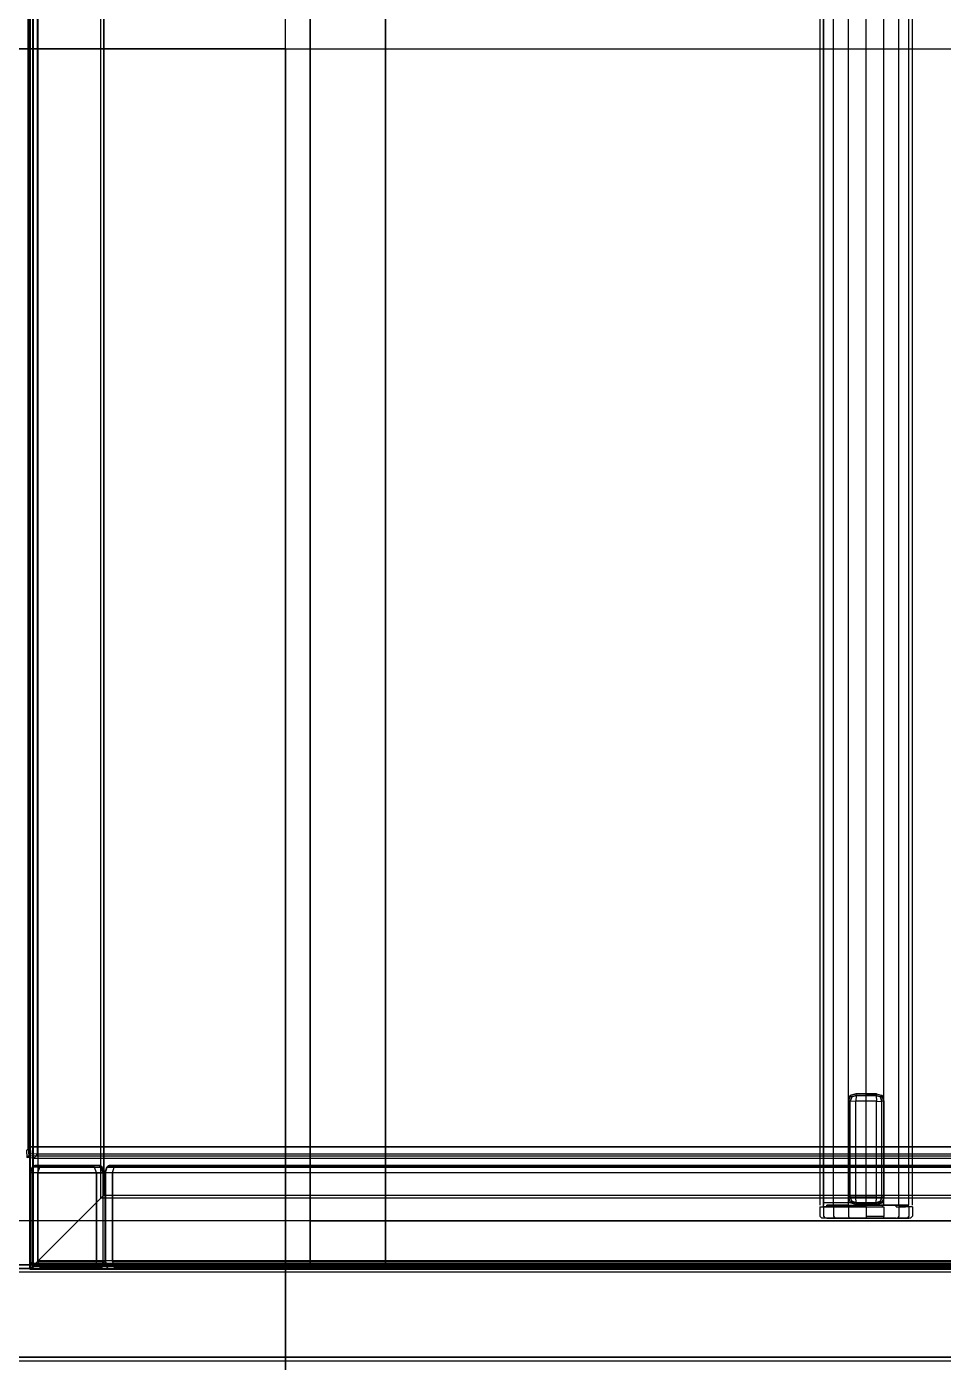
# Model space of a CAD drawing. Extents: x 11992 to 29481, y -6727 to 6811.
# Drawn here: x 16029.7 to 16277.5, y -1124.8 to -763.4 of the extents above; entities that cross this region are included whole.
import ezdxf

# ---------------------------------------------------------------- set-up
doc = ezdxf.new("R2010")
doc.units = 0
doc.header["$MEASUREMENT"] = 0
doc.linetypes.add('DASHED', pattern=[19.05, 12.7, -6.35])
doc.layers.get('0').update_dxf_attribs({"color": 8, "linetype": 'CONTINUOUS'})
doc.layers.add('DQ-BEAM-DASH', color=8, linetype='DASHED')

# ---------------------------------------------------------------- blocks, each defined once
blk = doc.blocks.new('MB-B')
at = {"layer": 'DQ-BEAM-DASH', "ltscale": 0.01}
blk.add_line((-14000, 4800), (-14000, 1800), dxfattribs=at)

msp = doc.modelspace()

# ---------------------------------------------------------------- linework, layer by layer
for p, q in [((16030.55, -1099.6, -1616.56), (16030.55, -550.03, -1616.56)), ((16030.55, -1099.6, -1635.36), (16030.55, -550.03, -1635.36)), ((16030.69, -1099.46, -1635.56), (16030.69, -550.17, -1635.56)), ((16031.26, -550.74, -1615.56), (16031.26, -1098.9, -1615.56)), ((16031.41, -1098.75, -1635.56), (16031.41, -550.89, -1635.56)), ((16031.53, -1098.1, -1621.65), (16031.53, -551.03, -1621.65)), ((16031.53, -1098.1, -1616.65), (16031.53, -551.03, -1616.65)), ((16031.55, -1098.6, -1617.06), (16031.55, -551.03, -1617.06)), ((16031.55, -1098.6, -1635.36), (16031.55, -551.03, -1635.36)), ((16032.76, -1097.4, -1616.56), (16032.76, -552.24, -1616.56)), ((16106.35, -1098.46, -47.67), (16106.35, -550.46, -47.68)), ((16106.35, -1098.46, -433.48), (16106.35, -550.46, -433.49)), ((16106.35, -550.46, -72.61), (16106.35, -1098.46, -72.61)), ((16106.35, -550.46, -458.43), (16106.35, -1098.46, -458.42)), ((16126.71, -1098.46, -47.67), (16126.71, -550.46, -47.68)), ((16126.71, -1098.46, -433.48), (16126.71, -550.46, -433.49)), ((16126.71, -550.46, -72.61), (16126.71, -1098.46, -72.61)), ((16126.71, -550.46, -458.43), (16126.71, -1098.46, -458.42)), ((16244.18, -565.5, -525.89), (16244.18, -1082.3, -525.89)), ((16245.13, -565.5, -521.11), (16245.13, -1082.3, -521.11)), ((16245.13, -1082.3, -530.67), (16245.13, -565.5, -530.68)), ((16247.84, -1082.3, -517.05), (16247.84, -565.5, -517.05)), ((16247.84, -1082.3, -534.73), (16247.84, -565.5, -534.73)), ((16251.89, -1082.3, -537.44), (16251.89, -565.5, -537.44)), ((16251.89, -1082.3, -514.34), (16251.89, -565.5, -514.34)), ((16256.68, -1082.3, -513.39), (16256.68, -565.5, -513.39)), ((16256.68, -1082.3, -538.39), (16256.68, -565.5, -538.39)), ((16261.46, -1082.3, -514.34), (16261.46, -565.5, -514.34)), ((16261.46, -1082.3, -537.44), (16261.46, -565.5, -537.44)), ((16265.52, -1082.3, -517.05), (16265.52, -565.5, -517.05)), ((16265.52, -1082.3, -534.73), (16265.52, -565.5, -534.73)), ((16268.23, -1082.3, -530.67), (16268.23, -565.5, -530.68)), ((16268.23, -1082.3, -521.11), (16268.23, -565.5, -521.11)), ((16269.18, -1082.3, -525.89), (16269.18, -565.5, -525.89)), ((16049.7, -1080.45, -1616.56), (16049.7, -569.18, -1616.56)), ((16049.7, -1080.45, -1615.56), (16049.7, -569.18, -1615.56)), ((16050.55, -570.03, -1615.76), (16050.55, -1079.6, -1615.76)), ((16050.55, -1079.6, -1616.36), (16050.55, -570.03, -1616.36)), ((16032.6, -1068.54, -1895.28), (16032.6, -581.46, -1895.28)), ((16032.6, -1068.54, -1913.28), (16032.6, -581.46, -1913.28)), ((16032.6, -1068.54, -2066.43), (16032.6, -581.46, -2066.43)), ((16032.6, -1068.54, -1744.16), (16032.6, -581.46, -1744.16)), ((16032.6, -1068.54, -1762.16), (16032.6, -581.46, -1762.16)), ((16030.1, -1067.04, -1912.78), (16030.1, -582.96, -1912.78)), ((16030.1, -582.96, -1895.78), (16030.1, -1067.04, -1895.78)), ((16030.1, -1067.04, -2065.93), (16030.1, -582.96, -2065.93)), ((16030.1, -582.96, -2048.93), (16030.1, -1067.04, -2048.93)), ((16030.1, -1067.04, -1761.66), (16030.1, -582.96, -1761.66)), ((16030.1, -582.96, -1744.66), (16030.1, -1067.04, -1744.66)), ((16030.6, -583.46, -2048.43), (16030.6, -1066.54, -2048.43)), ((16030.6, -1066.54, -1913.28), (16030.6, -583.46, -1913.28)), ((16030.6, -583.46, -1895.28), (16030.6, -1066.54, -1895.28)), ((16030.6, -1066.54, -2066.43), (16030.6, -583.46, -2066.43)), ((16030.6, -583.46, -1744.16), (16030.6, -1066.54, -1744.16)), ((16030.6, -1066.54, -1762.16), (16030.6, -583.46, -1762.16)), ((16032.6, -1068.54, -2048.43), (16032.6, -583.46, -2048.43)), ((16099.62, -769.41, -2440.43), (16099.62, -669.4, -2440.43)), ((12599.59, -769.4, -40.43), (19099.59, -769.4, -40.43)), ((12599.59, -769.4, 379.57), (19099.59, -769.4, 379.57)), ((16099.59, -769.4, -40.43), (15899.59, -769.41, -40.43)), ((15899.59, -769.41, 379.57), (16099.59, -769.4, 379.57)), ((16099.62, -769.41, -2440.43), (15999.62, -769.41, -2440.43)), ((16099.59, -769.4, -40.43), (16099.59, -2319.4, -40.43)), ((16099.59, -769.4, 379.57), (16099.59, -2319.4, 379.57)), ((16099.59, -769.4, -40.43), (16099.59, -769.4, 379.57)), ((16099.59, -769.4, -40.43), (16099.59, -3969.41, -40.43)), ((16099.59, -769.4, -40.43), (16549.59, -769.4, -40.43)), ((16099.59, -769.4, 379.57), (16099.59, -3969.41, 379.57)), ((16099.59, -769.4, 379.57), (16549.59, -769.4, 379.57)), ((16099.59, -769.4, -40.43), (16099.59, -769.4, 379.57)), ((16099.62, -769.41, -2440.43), (16099.63, -3969.41, -2440.43)), ((16251.89, -1054.13, -514.34), (16252.38, -1052.63, -514.25)), ((16252.39, -1052.63, -458.38), (16251.89, -1054.13, -458.38)), ((16252.38, -1052.63, -512.12), (16251.89, -1054.13, -512.21)), ((16252.39, -1052.63, -458.94), (16251.89, -1054.13, -458.94)), ((16251.89, -1054.13, -460.52), (16252.39, -1052.63, -460.51)), ((16251.89, -1054.13, -513.79), (16252.38, -1052.63, -513.69)), ((16251.89, -1054.13, -514.34), (16252.39, -1054.21, -514.34)), ((16251.89, -1054.13, -512.21), (16251.89, -1054.13, -460.52)), ((16251.89, -1054.13, -512.21), (16251.89, -1080.13, -512.21)), ((16251.89, -1054.13, -458.94), (16251.89, -1054.13, -458.38)), ((16251.89, -1054.13, -458.94), (16251.89, -1080.13, -458.94)), ((16251.89, -1054.13, -460.52), (16251.89, -1080.13, -460.52)), ((16251.89, -1054.13, -458.94), (16251.89, -1054.13, -460.52)), ((16251.89, -1054.13, -458.38), (16251.89, -1080.13, -458.38)), ((16251.89, -1054.13, -458.38), (16252.39, -1054.21, -458.38)), ((16251.89, -1080.13, -513.79), (16251.89, -1054.13, -513.79)), ((16251.89, -1054.13, -513.79), (16251.89, -1054.13, -514.34)), ((16251.89, -1054.13, -513.79), (16251.89, -1054.13, -512.21)), ((16253.85, -1052.13, -513.95), (16252.38, -1052.63, -514.25)), ((16253.86, -1052.13, -513.4), (16252.38, -1052.63, -513.69)), ((16252.38, -1052.63, -512.12), (16253.86, -1052.13, -511.84)), ((16252.39, -1052.63, -458.38), (16252.38, -1052.63, -514.25)), ((16252.38, -1052.63, -514.25), (16252.78, -1053.02, -514.25)), ((16252.39, -1052.63, -458.38), (16253.89, -1052.13, -458.38)), ((16252.39, -1052.63, -458.94), (16253.89, -1052.13, -458.94)), ((16252.39, -1052.63, -460.51), (16253.89, -1052.13, -460.5)), ((16252.39, -1052.63, -458.38), (16252.79, -1053.02, -458.38)), ((16252.79, -1053.02, -458.38), (16252.39, -1054.21, -458.38)), ((16252.39, -1054.21, -514.34), (16252.78, -1053.02, -514.25)), ((16253.89, -1054.13, -458.38), (16252.39, -1054.21, -458.38)), ((16252.39, -1080.13, -458.38), (16252.39, -1054.21, -458.38)), ((16252.39, -1080.05, -514.34), (16252.39, -1054.21, -514.34)), ((16252.78, -1053.02, -514.25), (16253.94, -1052.63, -513.95)), ((16253.97, -1052.63, -458.38), (16252.79, -1053.02, -458.38)), ((16253.85, -1052.13, -513.95), (16253.94, -1052.63, -513.95)), ((16253.86, -1052.13, -511.84), (16253.89, -1052.13, -460.5)), ((16256.68, -1052.13, -513.39), (16253.86, -1052.13, -513.4)), ((16253.89, -1052.13, -458.38), (16253.97, -1052.63, -458.38)), ((16253.97, -1052.63, -458.38), (16253.89, -1054.13, -458.38)), ((16253.89, -1080.13, -458.38), (16253.89, -1054.13, -458.38)), ((16259.46, -1054.13, -458.38), (16253.89, -1054.13, -458.38)), ((16253.94, -1052.63, -513.95), (16259.42, -1052.63, -513.95)), ((16259.38, -1052.63, -458.38), (16253.97, -1052.63, -458.38)), ((16256.68, -1052.13, -458.38), (16259.5, -1052.13, -513.95)), ((16256.68, -1082.13, -458.38), (16256.68, -1052.13, -458.38)), ((16256.68, -1052.13, -460.48), (16259.5, -1052.13, -513.95)), ((16259.5, -1052.13, -511.84), (16256.68, -1052.13, -511.3)), ((16259.38, -1052.63, -458.38), (16259.46, -1052.13, -458.38)), ((16260.57, -1053.02, -458.38), (16259.38, -1052.63, -458.38)), ((16259.38, -1052.63, -458.38), (16259.46, -1054.13, -458.38)), ((16259.5, -1052.13, -513.95), (16259.42, -1052.63, -513.95)), ((16259.42, -1052.63, -513.95), (16260.57, -1053.02, -514.25)), ((16259.46, -1052.13, -458.38), (16260.96, -1052.63, -458.38)), ((16259.46, -1052.13, -458.94), (16260.96, -1052.63, -458.94)), ((16259.46, -1052.13, -460.5), (16260.96, -1052.63, -460.51)), ((16259.46, -1080.13, -458.38), (16259.46, -1054.13, -458.38)), ((16259.46, -1054.13, -458.38), (16260.96, -1054.21, -458.38)), ((16259.5, -1052.13, -513.4), (16260.97, -1052.63, -513.69)), ((16259.5, -1052.13, -513.95), (16260.97, -1052.63, -514.25)), ((16259.5, -1052.13, -511.84), (16260.97, -1052.63, -512.12)), ((16260.57, -1053.02, -458.38), (16260.96, -1052.63, -458.38)), ((16260.97, -1052.63, -514.25), (16260.57, -1053.02, -514.25)), ((16260.57, -1053.02, -458.38), (16260.96, -1054.21, -458.38)), ((16260.96, -1054.21, -514.34), (16260.57, -1053.02, -514.25)), ((16261.46, -1054.13, -460.52), (16260.96, -1052.63, -460.51)), ((16261.46, -1054.13, -458.94), (16260.96, -1052.63, -458.94)), ((16261.46, -1054.13, -458.38), (16260.96, -1052.63, -458.38)), ((16260.97, -1052.63, -514.25), (16260.96, -1052.63, -458.38)), ((16261.46, -1054.13, -458.38), (16260.96, -1054.21, -458.38)), ((16261.46, -1054.13, -514.34), (16260.96, -1054.21, -514.34)), ((16260.96, -1080.05, -458.38), (16260.96, -1054.21, -458.38)), ((16260.96, -1080.05, -514.34), (16260.96, -1054.21, -514.34)), ((16260.97, -1052.63, -514.25), (16261.46, -1054.13, -514.34)), ((16260.97, -1052.63, -513.69), (16261.46, -1054.13, -513.79)), ((16261.46, -1054.13, -512.21), (16260.97, -1052.63, -512.12)), ((16261.46, -1054.13, -460.52), (16261.46, -1080.13, -460.52)), ((16261.46, -1080.13, -458.94), (16261.46, -1054.13, -458.94)), ((16261.46, -1054.13, -458.94), (16261.46, -1054.13, -458.38)), ((16261.46, -1054.13, -458.94), (16261.46, -1054.13, -460.52)), ((16261.46, -1054.13, -458.38), (16261.46, -1080.13, -458.38)), ((16261.46, -1054.13, -513.79), (16261.46, -1054.13, -514.34)), ((16261.46, -1080.13, -512.21), (16261.46, -1054.13, -512.21)), ((16261.46, -1054.13, -513.79), (16261.46, -1080.13, -513.79)), ((16261.46, -1054.13, -513.79), (16261.46, -1054.13, -512.21)), ((16261.46, -1054.13, -512.21), (16261.46, -1054.13, -460.52)), ((16029.6, -1067.54, -1911.28), (16030.6, -1066.54, -1913.28)), ((16029.6, -1067.54, -1897.28), (16030.6, -1066.54, -1895.28)), ((16029.6, -1067.54, -2064.43), (16030.6, -1066.54, -2066.43)), ((16029.6, -1067.54, -2050.43), (16030.6, -1066.54, -2048.43)), ((16029.6, -1067.54, -1760.16), (16030.1, -1067.04, -1761.66)), ((16029.6, -1067.54, -1746.16), (16030.1, -1067.04, -1744.66)), ((16029.6, -1067.54, -1911.28), (16029.71, -1069.41, -1911.28)), ((16029.6, -1067.54, -1897.28), (16029.71, -1069.41, -1897.28)), ((16029.6, -1067.54, -2064.43), (16029.71, -1069.41, -2064.43)), ((16029.6, -1067.54, -2050.43), (16029.71, -1069.41, -2050.43)), ((16029.6, -1067.54, -1760.16), (16029.71, -1069.41, -1760.16)), ((16029.6, -1067.54, -1746.16), (16029.71, -1069.41, -1746.16)), ((16029.71, -1069.41, -1760.16), (16030.71, -1068.41, -1762.16)), ((16029.71, -1069.41, -1746.16), (16030.71, -1068.41, -1744.16)), ((16029.71, -1069.41, -2050.43), (16030.21, -1068.91, -2048.93)), ((16029.71, -1069.41, -2064.43), (16030.21, -1068.91, -2065.93)), ((16029.71, -1069.41, -1897.28), (16030.21, -1068.91, -1895.78)), ((16029.71, -1069.41, -1911.28), (16030.21, -1068.91, -1912.78)), ((16029.71, -1069.41, -2050.43), (16029.71, -1069.41, -2064.43)), ((16031.6, -1069.54, -1897.28), (16029.71, -1069.41, -1897.28)), ((16031.6, -1069.54, -1911.28), (16029.71, -1069.41, -1911.28)), ((16031.6, -1069.54, -2050.43), (16029.71, -1069.41, -2050.43)), ((16031.6, -1069.54, -2064.43), (16029.71, -1069.41, -2064.43)), ((16029.71, -1069.41, -1897.28), (16029.71, -1069.41, -1911.28)), ((16029.71, -1069.41, -1746.16), (16029.71, -1069.41, -1760.16)), ((16031.6, -1069.54, -1746.16), (16029.71, -1069.41, -1746.16)), ((16031.6, -1069.54, -1760.16), (16029.71, -1069.41, -1760.16)), ((16030.1, -1067.04, -1761.66), (16030.6, -1066.54, -1762.16)), ((16030.1, -1067.04, -1744.66), (16030.6, -1066.54, -1744.16)), ((16030.1, -1067.04, -1912.78), (16030.21, -1068.91, -1912.78)), ((16030.1, -1067.04, -2065.93), (16030.21, -1068.91, -2065.93)), ((16030.1, -1067.04, -1895.78), (16030.21, -1068.91, -1895.78)), ((16030.1, -1067.04, -2048.93), (16030.21, -1068.91, -2048.93)), ((16030.1, -1067.04, -1761.66), (16030.21, -1068.91, -1761.66)), ((16030.1, -1067.04, -1744.66), (16030.21, -1068.91, -1744.66)), ((16030.21, -1068.91, -1912.78), (16030.71, -1068.41, -1913.28)), ((16030.21, -1068.91, -1895.78), (16030.71, -1068.41, -1895.28)), ((16030.21, -1068.91, -2065.93), (16030.71, -1068.41, -2066.43)), ((16030.21, -1068.91, -2048.93), (16030.71, -1068.41, -2048.43)), ((16032.1, -1069.04, -1895.78), (16030.21, -1068.91, -1895.78)), ((16032.1, -1069.04, -1912.78), (16030.21, -1068.91, -1912.78)), ((16032.1, -1069.04, -2048.93), (16030.21, -1068.91, -2048.93)), ((16032.1, -1069.04, -2065.93), (16030.21, -1068.91, -2065.93)), ((16032.1, -1069.04, -1744.66), (16030.21, -1068.91, -1744.66)), ((16032.1, -1069.04, -1761.66), (16030.21, -1068.91, -1761.66)), ((16483.13, -1066.54, -1895.28), (16030.6, -1066.54, -1895.28)), ((16483.13, -1066.54, -2066.43), (16030.6, -1066.54, -2066.43)), ((16030.6, -1066.54, -2048.43), (16030.71, -1068.41, -2048.43)), ((16030.6, -1066.54, -2048.43), (16483.13, -1066.54, -2048.43)), ((16030.6, -1066.54, -1913.28), (16030.71, -1068.41, -1913.28)), ((16030.6, -1066.54, -1913.28), (16483.13, -1066.54, -1913.28)), ((16030.6, -1066.54, -2066.43), (16030.71, -1068.41, -2066.43)), ((16030.6, -1066.54, -1895.28), (16030.71, -1068.41, -1895.28)), ((16483.13, -1066.54, -1762.16), (16030.6, -1066.54, -1762.16)), ((16030.6, -1066.54, -1744.16), (16030.71, -1068.41, -1744.16)), ((16030.6, -1066.54, -1744.16), (16483.13, -1066.54, -1744.16)), ((16030.6, -1066.54, -1762.16), (16030.71, -1068.41, -1762.16)), ((16032.6, -1068.54, -1895.28), (16030.71, -1068.41, -1895.28)), ((16032.6, -1068.54, -2048.43), (16030.71, -1068.41, -2048.43)), ((16032.6, -1068.54, -1913.28), (16030.71, -1068.41, -1913.28)), ((16032.6, -1068.54, -2066.43), (16030.71, -1068.41, -2066.43)), ((16032.6, -1068.54, -1744.16), (16030.71, -1068.41, -1744.16)), ((16032.6, -1068.54, -1762.16), (16030.71, -1068.41, -1762.16)), ((16031.6, -1069.54, -1897.28), (16032.1, -1069.04, -1895.78)), ((16031.6, -1069.54, -1911.28), (16032.1, -1069.04, -1912.78)), ((16031.6, -1069.54, -2050.43), (16032.1, -1069.04, -2048.93)), ((16031.6, -1069.54, -2064.43), (16032.1, -1069.04, -2065.93)), ((16031.6, -1069.54, -1746.16), (16032.1, -1069.04, -1744.66)), ((16031.6, -1069.54, -1760.16), (16032.1, -1069.04, -1761.66)), ((16031.6, -1069.54, -1897.28), (16482.13, -1069.54, -1897.28)), ((16031.6, -1069.54, -1897.28), (16482.13, -1069.54, -1897.28)), ((16031.6, -1069.54, -2050.43), (16482.13, -1069.54, -2050.43)), ((16031.6, -1069.54, -2050.43), (16482.13, -1069.54, -2050.43)), ((16031.6, -1069.54, -1746.16), (16482.13, -1069.54, -1746.16)), ((16031.6, -1069.54, -1746.16), (16482.13, -1069.54, -1746.16)), ((16032.6, -1068.54, -1895.28), (16032.1, -1069.04, -1895.78)), ((16032.6, -1068.54, -2048.43), (16032.1, -1069.04, -2048.93)), ((16032.1, -1069.04, -1912.78), (16032.6, -1068.54, -1913.28)), ((16032.1, -1069.04, -2065.93), (16032.6, -1068.54, -2066.43)), ((16032.6, -1068.54, -1744.16), (16032.1, -1069.04, -1744.66)), ((16032.1, -1069.04, -1761.66), (16032.6, -1068.54, -1762.16)), ((16481.63, -1069.04, -2048.93), (16032.1, -1069.04, -2048.93)), ((16481.63, -1069.04, -1912.78), (16032.1, -1069.04, -1912.78)), ((16481.63, -1069.04, -2065.93), (16032.1, -1069.04, -2065.93)), ((16481.63, -1069.04, -1895.78), (16032.1, -1069.04, -1895.78)), ((16481.63, -1069.04, -1744.66), (16032.1, -1069.04, -1744.66)), ((16481.63, -1069.04, -1761.66), (16032.1, -1069.04, -1761.66)), ((16481.13, -1068.54, -1913.28), (16032.6, -1068.54, -1913.28)), ((16481.13, -1068.54, -2048.43), (16032.6, -1068.54, -2048.43)), ((16481.13, -1068.54, -2066.43), (16032.6, -1068.54, -2066.43)), ((16481.13, -1068.54, -1895.28), (16032.6, -1068.54, -1895.28)), ((16481.13, -1068.54, -1744.16), (16032.6, -1068.54, -1744.16)), ((16481.13, -1068.54, -1762.16), (16032.6, -1068.54, -1762.16)), ((16030.69, -1073.54, -1637.43), (16031.19, -1072.04, -1637.93)), ((16030.69, -1073.54, -2064.43), (16031.19, -1072.04, -2063.93)), ((16030.79, -1073.54, -2066.3), (16031.29, -1072.04, -2065.8)), ((16030.83, -1073.54, -1635.56), (16031.33, -1072.04, -1636.06)), ((16031.19, -1072.04, -2063.93), (16031.69, -1071.54, -2063.43)), ((16031.19, -1072.04, -1637.93), (16031.69, -1071.54, -1638.43)), ((16048.05, -1072.04, -2065.93), (16031.19, -1072.04, -1637.93)), ((16033.19, -1072.04, -1635.93), (16031.19, -1072.04, -1637.93)), ((16031.29, -1072.04, -2065.8), (16031.79, -1071.54, -2065.3)), ((16031.33, -1072.04, -1636.06), (16031.83, -1071.54, -1636.56)), ((16031.69, -1071.54, -1638.43), (16047.55, -1071.54, -2063.43)), ((16033.69, -1071.54, -1638.43), (16031.83, -1071.54, -1636.56)), ((16032.69, -1073.54, -1635.43), (16033.19, -1072.04, -1635.93)), ((16032.69, -1073.54, -2066.43), (16033.19, -1072.04, -2065.93)), ((16033.19, -1072.04, -2065.93), (16033.69, -1071.54, -2065.43)), ((16033.19, -1072.04, -1635.93), (16033.69, -1071.54, -1636.43)), ((16033.19, -1072.04, -1635.93), (16048.05, -1072.04, -1635.93)), ((16049.55, -1071.54, -2063.43), (16033.69, -1071.54, -2065.43)), ((16033.69, -1071.54, -1636.43), (16047.55, -1071.54, -1636.43)), ((16047.55, -1071.54, -1638.43), (16033.69, -1071.54, -1638.43)), ((16049.55, -1071.54, -2063.43), (16047.55, -1071.54, -2065.43)), ((16047.55, -1071.54, -2065.43), (16048.05, -1072.04, -2065.93)), ((16047.55, -1071.54, -1638.43), (16049.38, -1071.54, -1636.59)), ((16047.55, -1071.54, -2063.43), (16047.55, -1071.54, -1638.43)), ((16048.05, -1072.04, -1635.93), (16047.55, -1071.54, -1636.43)), ((16048.55, -1073.54, -2066.43), (16048.05, -1072.04, -2065.93)), ((16048.55, -1073.54, -1635.43), (16048.05, -1072.04, -1635.93)), ((16048.05, -1072.04, -1635.93), (16050.05, -1072.04, -1637.93)), ((16049.28, -1071.54, -2065.22), (16049.78, -1072.04, -2065.72)), ((16049.88, -1072.04, -1636.09), (16049.38, -1071.54, -1636.59)), ((16049.55, -1071.54, -2063.43), (16049.55, -1071.54, -1638.43)), ((16049.55, -1071.54, -2063.43), (16050.05, -1072.04, -2063.93)), ((16050.05, -1072.04, -1637.93), (16049.55, -1071.54, -1638.43)), ((16050.05, -1072.04, -2063.93), (16049.78, -1072.04, -2065.72)), ((16050.28, -1073.54, -2066.22), (16049.78, -1072.04, -2065.72)), ((16050.38, -1073.54, -1635.59), (16049.88, -1072.04, -1636.09)), ((16050.55, -1073.54, -1637.43), (16050.05, -1072.04, -1637.93)), ((16050.05, -1072.04, -1637.93), (16050.05, -1072.04, -2063.93)), ((16050.55, -1073.54, -2064.43), (16050.05, -1072.04, -2063.93)), ((16050.83, -1073.54, -1626.31), (16051.33, -1072.04, -1626.81)), ((16050.83, -1073.54, -2064.43), (16051.33, -1072.04, -2063.93)), ((16050.93, -1073.54, -2066.3), (16051.43, -1072.04, -2065.8)), ((16050.96, -1073.54, -1624.45), (16051.46, -1072.04, -1624.95)), ((16051.33, -1072.04, -2063.93), (16051.83, -1071.54, -2063.43)), ((16051.33, -1072.04, -1626.81), (16051.83, -1071.54, -1627.31)), ((16051.33, -1072.04, -1626.81), (16531.43, -1072.04, -2063.93)), ((16531.43, -1072.04, -1626.81), (16051.33, -1072.04, -1626.81)), ((16051.43, -1072.04, -2065.8), (16051.93, -1071.54, -2065.3)), ((16051.46, -1072.04, -1624.95), (16051.96, -1071.54, -1625.45)), ((16051.83, -1071.54, -1627.31), (16528.93, -1071.54, -2063.43)), ((16530.76, -1071.54, -1625.48), (16051.96, -1071.54, -1625.45)), ((16052.83, -1073.54, -1624.31), (16053.33, -1072.04, -1624.81)), ((16052.83, -1073.54, -2066.43), (16053.33, -1072.04, -2065.93)), ((16053.33, -1072.04, -2065.93), (16053.83, -1071.54, -2065.43)), ((16053.33, -1072.04, -1624.81), (16053.83, -1071.54, -1625.31)), ((16530.93, -1071.54, -2063.43), (16053.83, -1071.54, -2065.43)), ((16053.83, -1071.54, -1625.31), (16528.93, -1071.54, -1625.31)), ((16030.69, -1073.54, -1637.43), (16030.69, -1097.54, -1637.43)), ((16032.69, -1073.54, -1635.43), (16030.69, -1073.54, -1637.43)), ((16030.69, -1073.54, -2064.43), (16030.69, -1097.54, -2064.43)), ((16050.55, -1073.54, -2064.43), (16030.69, -1073.54, -1637.43)), ((16030.79, -1097.54, -2066.3), (16030.79, -1073.54, -2066.3)), ((16030.83, -1073.54, -1635.56), (16030.83, -1097.54, -1635.56)), ((16032.69, -1073.54, -1635.43), (16048.55, -1073.54, -1635.43)), ((16032.69, -1073.54, -1635.43), (16032.69, -1097.54, -1635.43)), ((16032.69, -1097.54, -2066.43), (16032.69, -1073.54, -2066.43)), ((16048.55, -1097.54, -1635.43), (16048.55, -1073.54, -1635.43)), ((16048.55, -1073.54, -2066.43), (16048.55, -1097.54, -2066.43)), ((16048.55, -1073.54, -1635.43), (16050.55, -1073.54, -1637.43)), ((16050.28, -1073.54, -2066.22), (16050.28, -1097.54, -2066.22)), ((16050.38, -1097.54, -1635.59), (16050.38, -1073.54, -1635.59)), ((16050.55, -1073.54, -1637.43), (16050.55, -1073.54, -2064.43)), ((16050.83, -1073.54, -1626.31), (16050.83, -1097.54, -1626.31)), ((16531.93, -1073.54, -1626.31), (16050.83, -1073.54, -1626.31)), ((16050.83, -1073.54, -2064.43), (16050.83, -1097.54, -2064.43)), ((16531.93, -1073.54, -2064.43), (16050.83, -1073.54, -1626.31)), ((16050.93, -1097.54, -2066.3), (16050.93, -1073.54, -2066.3)), ((16050.96, -1073.54, -1624.45), (16050.96, -1097.54, -1624.45)), ((16052.83, -1073.54, -1624.31), (16052.83, -1097.54, -1624.31)), ((16052.83, -1097.54, -2066.43), (16052.83, -1073.54, -2066.43)), ((16049.7, -1080.45, -1615.56), (16031.26, -1098.9, -1615.56)), ((16032.76, -1097.4, -1616.56), (16049.7, -1080.45, -1616.56)), ((16049.7, -1080.45, -1616.56), (16050.55, -1079.6, -1616.36)), ((16049.7, -1080.45, -1615.56), (16050.55, -1079.6, -1615.76)), ((16513.47, -1080.45, -1615.56), (16049.7, -1080.45, -1615.56)), ((16513.47, -1080.45, -1616.56), (16049.7, -1080.45, -1616.56)), ((16050.55, -1079.6, -1616.36), (16512.62, -1079.6, -1616.36)), ((16251.89, -1080.13, -514.34), (16252.39, -1080.05, -514.34)), ((16259.46, -1080.13, -458.38), (16251.89, -1080.13, -458.94)), ((16251.89, -1080.13, -514.34), (16252.38, -1081.63, -514.25)), ((16251.89, -1080.13, -458.94), (16252.39, -1081.63, -458.94)), ((16251.89, -1080.13, -460.52), (16251.89, -1080.13, -512.21)), ((16251.89, -1080.13, -460.52), (16252.39, -1081.63, -460.51)), ((16251.89, -1080.13, -458.94), (16251.89, -1080.13, -460.52)), ((16251.89, -1080.13, -458.38), (16252.39, -1081.63, -458.38)), ((16251.89, -1080.13, -512.21), (16252.38, -1081.63, -512.12)), ((16251.89, -1080.13, -513.79), (16251.89, -1080.13, -514.34)), ((16251.89, -1080.13, -513.79), (16252.38, -1081.63, -513.69)), ((16251.89, -1080.13, -513.79), (16251.89, -1080.13, -512.21)), ((16252.78, -1081.23, -514.25), (16252.39, -1080.05, -514.34)), ((16252.79, -1081.23, -458.38), (16252.39, -1080.13, -458.38)), ((16253.97, -1081.63, -458.38), (16253.89, -1080.13, -458.38)), ((16259.38, -1081.63, -458.38), (16259.46, -1080.13, -458.38)), ((16259.46, -1080.13, -458.38), (16260.96, -1080.05, -458.38)), ((16260.57, -1081.23, -458.38), (16260.96, -1080.05, -458.38)), ((16260.96, -1080.05, -514.34), (16260.57, -1081.23, -514.25)), ((16261.46, -1080.13, -514.34), (16260.96, -1080.05, -514.34)), ((16261.46, -1080.13, -458.38), (16260.96, -1080.05, -458.38)), ((16261.46, -1080.13, -460.52), (16260.96, -1081.63, -460.51)), ((16261.46, -1080.13, -458.94), (16260.96, -1081.63, -458.94)), ((16261.46, -1080.13, -458.38), (16260.96, -1081.63, -458.38)), ((16261.46, -1080.13, -514.34), (16260.97, -1081.63, -514.25)), ((16261.46, -1080.13, -513.79), (16260.97, -1081.63, -513.69)), ((16261.46, -1080.13, -512.21), (16260.97, -1081.63, -512.12)), ((16261.46, -1080.13, -514.34), (16261.46, -1080.13, -513.79)), ((16261.46, -1080.13, -458.94), (16261.46, -1080.13, -458.38)), ((16261.46, -1080.13, -458.94), (16261.46, -1080.13, -460.52)), ((16261.46, -1080.13, -512.21), (16261.46, -1080.13, -460.52)), ((16261.46, -1080.13, -512.21), (16261.46, -1080.13, -513.79)), ((16244.18, -1082.79, -525.89), (16256.68, -1082.79, -538.39)), ((16244.18, -1082.79, -525.89), (16244.18, -1085.29, -525.89)), ((16245.13, -1081.57, -521.11), (16245.13, -1081.57, -530.67)), ((16245.13, -1081.57, -521.11), (16251.89, -1081.57, -514.34)), ((16245.13, -1081.57, -530.67), (16261.46, -1081.57, -537.44)), ((16245.13, -1082.3, -521.11), (16245.13, -1082.3, -530.67)), ((16248.55, -1082.79, -517.76), (16245.13, -1082.79, -521.11)), ((16246.05, -1082.79, -530.29), (16245.13, -1082.79, -530.67)), ((16245.13, -1082.79, -530.67), (16245.13, -1085.29, -530.67)), ((16245.13, -1082.79, -521.11), (16245.13, -1085.29, -521.11)), ((16245.18, -1082.79, -525.89), (16245.18, -1082.3, -525.89)), ((16245.18, -1082.79, -525.89), (16246.05, -1082.79, -521.49)), ((16248.55, -1082.3, -534.02), (16246.05, -1082.3, -530.29)), ((16246.05, -1082.79, -521.49), (16246.05, -1082.3, -521.49)), ((16246.05, -1082.3, -521.49), (16247.84, -1082.3, -517.05)), ((16246.05, -1082.79, -530.29), (16246.05, -1082.3, -530.29)), ((16251.89, -1082.3, -537.44), (16247.84, -1082.3, -534.73)), ((16247.84, -1082.3, -534.73), (16247.84, -1082.3, -517.05)), ((16247.84, -1082.3, -517.05), (16256.68, -1082.3, -513.39)), ((16256.68, -1082.79, -513.39), (16247.84, -1082.79, -517.05)), ((16247.84, -1082.79, -517.05), (16247.84, -1085.29, -517.05)), ((16247.84, -1082.79, -534.73), (16247.84, -1085.29, -534.73)), ((16248.55, -1082.79, -517.76), (16248.55, -1082.3, -517.76)), ((16248.55, -1082.79, -534.02), (16248.55, -1082.3, -534.02)), ((16248.55, -1082.3, -517.76), (16252.28, -1082.3, -515.27)), ((16248.55, -1082.79, -534.02), (16261.46, -1082.79, -514.34)), ((16251.89, -1082.79, -514.34), (16251.89, -1085.29, -514.34)), ((16251.89, -1082.79, -537.44), (16251.89, -1085.29, -537.44)), ((16252.28, -1082.79, -515.27), (16252.28, -1082.3, -515.27)), ((16252.28, -1082.79, -536.52), (16252.28, -1082.3, -536.52)), ((16256.68, -1082.79, -537.39), (16252.28, -1082.79, -536.52)), ((16252.38, -1081.63, -514.25), (16252.78, -1081.23, -514.25)), ((16253.86, -1082.13, -513.4), (16252.38, -1081.63, -513.69)), ((16253.85, -1082.13, -513.95), (16252.38, -1081.63, -514.25)), ((16252.39, -1081.63, -458.38), (16252.38, -1081.63, -514.25)), ((16253.86, -1082.13, -511.84), (16252.38, -1081.63, -512.12)), ((16252.79, -1081.23, -458.38), (16252.39, -1081.63, -458.38)), ((16253.89, -1082.13, -458.38), (16252.39, -1081.63, -458.38)), ((16253.89, -1082.13, -458.94), (16252.39, -1081.63, -458.94)), ((16253.89, -1082.13, -460.5), (16252.39, -1081.63, -460.51)), ((16253.94, -1081.63, -513.95), (16252.78, -1081.23, -514.25)), ((16252.79, -1081.23, -458.38), (16253.97, -1081.63, -458.38)), ((16253.85, -1082.13, -513.95), (16253.94, -1081.63, -513.95)), ((16256.68, -1082.13, -513.39), (16253.86, -1082.13, -513.4)), ((16259.5, -1082.13, -513.4), (16253.86, -1082.13, -511.84)), ((16253.97, -1081.63, -458.38), (16253.89, -1082.13, -458.38)), ((16253.89, -1082.13, -458.38), (16259.46, -1082.13, -458.94)), ((16259.5, -1082.13, -511.84), (16253.89, -1082.13, -460.5)), ((16259.42, -1081.63, -513.95), (16253.94, -1081.63, -513.95)), ((16253.97, -1081.63, -458.38), (16259.38, -1081.63, -458.38)), ((16256.68, -1082.13, -458.38), (16256.68, -1082.13, -458.93)), ((16256.68, -1082.13, -458.93), (16256.68, -1082.13, -513.39)), ((16256.68, -1082.13, -513.39), (16256.68, -1082.13, -458.93)), ((16256.68, -1082.79, -514.39), (16256.68, -1082.3, -514.39)), ((16256.68, -1082.79, -537.39), (16256.68, -1082.3, -537.39)), ((16256.68, -1082.3, -514.39), (16261.08, -1082.3, -515.27)), ((16265.52, -1082.3, -534.73), (16256.68, -1082.3, -537.39)), ((16256.68, -1082.3, -513.39), (16261.46, -1082.3, -514.34)), ((16256.68, -1082.79, -514.39), (16261.08, -1082.79, -515.27)), ((16256.68, -1082.79, -513.39), (16256.68, -1085.79, -513.89)), ((16256.68, -1082.79, -538.39), (16256.68, -1085.79, -537.89)), ((16259.38, -1081.63, -458.38), (16260.57, -1081.23, -458.38)), ((16259.38, -1081.63, -458.38), (16259.46, -1082.13, -458.38)), ((16260.57, -1081.23, -514.25), (16259.42, -1081.63, -513.95)), ((16259.5, -1082.13, -513.95), (16259.42, -1081.63, -513.95)), ((16260.96, -1081.63, -458.38), (16259.46, -1082.13, -458.38)), ((16260.96, -1081.63, -458.94), (16259.46, -1082.13, -458.94)), ((16260.96, -1081.63, -460.51), (16259.46, -1082.13, -460.5)), ((16260.97, -1081.63, -512.12), (16259.5, -1082.13, -511.84)), ((16259.5, -1082.13, -513.95), (16260.97, -1081.63, -514.25)), ((16259.5, -1082.13, -513.4), (16260.97, -1081.63, -513.69)), ((16260.96, -1081.63, -458.38), (16260.57, -1081.23, -458.38)), ((16260.97, -1081.63, -514.25), (16260.57, -1081.23, -514.25)), ((16260.96, -1081.63, -458.38), (16260.97, -1081.63, -514.25)), ((16264.81, -1082.3, -534.02), (16261.08, -1082.3, -536.52)), ((16261.08, -1082.79, -515.27), (16261.08, -1082.3, -515.27)), ((16261.08, -1082.79, -536.52), (16261.08, -1082.3, -536.52)), ((16261.46, -1082.3, -514.34), (16265.52, -1082.3, -517.05)), ((16261.46, -1082.79, -537.44), (16261.46, -1085.29, -537.44)), ((16261.46, -1082.79, -514.34), (16261.46, -1085.29, -514.34)), ((16264.81, -1082.79, -517.76), (16264.81, -1082.3, -517.76)), ((16264.81, -1082.79, -534.02), (16264.81, -1082.3, -534.02)), ((16264.81, -1082.3, -517.76), (16267.3, -1082.3, -521.49)), ((16264.81, -1082.79, -517.76), (16267.3, -1082.79, -521.49)), ((16264.81, -1082.79, -534.02), (16265.52, -1082.79, -517.05)), ((16268.23, -1082.3, -530.67), (16265.52, -1082.3, -534.73)), ((16265.52, -1082.3, -517.05), (16268.18, -1082.3, -525.89)), ((16268.23, -1082.79, -530.67), (16265.52, -1082.79, -534.73)), ((16265.52, -1082.79, -534.73), (16265.52, -1085.29, -534.73)), ((16265.52, -1082.79, -517.05), (16265.52, -1085.29, -517.05)), ((16267.3, -1082.79, -521.49), (16267.3, -1082.3, -521.49)), ((16267.3, -1082.79, -530.29), (16267.3, -1082.3, -530.29)), ((16268.18, -1082.79, -525.89), (16267.3, -1082.79, -530.29)), ((16268.18, -1082.79, -525.89), (16268.18, -1082.3, -525.89)), ((16268.23, -1082.3, -521.11), (16268.18, -1082.3, -525.89)), ((16269.18, -1082.79, -525.89), (16268.23, -1082.79, -521.11)), ((16268.23, -1082.79, -521.11), (16268.23, -1085.29, -521.11)), ((16268.23, -1082.79, -530.67), (16268.23, -1085.29, -530.67)), ((16269.18, -1082.79, -525.89), (16269.18, -1085.29, -525.89)), ((16106.35, -1086.5, -72.61), (15985.49, -1086.5, -71.61)), ((16106.35, -1086.5, -458.42), (15985.49, -1086.5, -457.42)), ((16531.62, -1086.5, -47.67), (15986.49, -1086.5, -47.67)), ((16106.35, -1086.5, -433.48), (15986.49, -1086.5, -433.48)), ((16106.35, -1086.5, -433.48), (16126.71, -1086.5, -433.48)), ((16126.71, -1086.5, -72.61), (16106.35, -1086.5, -72.61)), ((16126.71, -1086.5, -458.42), (16106.35, -1086.5, -458.42)), ((16126.71, -1086.5, -433.48), (16531.62, -1086.5, -433.48)), ((16532.62, -1086.5, -48.67), (16126.71, -1086.5, -72.61)), ((16532.62, -1086.5, -434.48), (16126.71, -1086.5, -458.42)), ((16244.18, -1085.29, -525.89), (16244.68, -1085.79, -525.89)), ((16256.68, -1085.79, -525.89), (16244.68, -1085.79, -525.89)), ((16245.13, -1085.29, -530.67), (16245.59, -1085.79, -530.48)), ((16245.13, -1085.29, -521.11), (16245.59, -1085.79, -521.3)), ((16245.59, -1085.79, -521.3), (16245.59, -1085.79, -530.48)), ((16246.03, -1085.79, -530.3), (16252.08, -1085.79, -514.8)), ((16247.84, -1085.29, -517.05), (16248.19, -1085.79, -517.41)), ((16247.84, -1085.29, -534.73), (16248.19, -1085.79, -534.38)), ((16248.19, -1085.79, -534.38), (16256.68, -1085.79, -537.89)), ((16248.52, -1085.79, -517.74), (16252.27, -1085.79, -536.54)), ((16251.89, -1085.29, -514.34), (16252.08, -1085.79, -514.8)), ((16251.89, -1085.29, -537.44), (16252.08, -1085.79, -536.98)), ((16256.68, -1085.29, -513.39), (16261.46, -1085.29, -537.44)), ((16264.83, -1085.79, -517.74), (16256.68, -1085.79, -513.89)), ((16256.68, -1085.79, -525.89), (16268.21, -1085.79, -525.89)), ((16256.68, -1085.79, -525.89), (16264.83, -1085.79, -534.04)), ((16261.46, -1085.29, -537.44), (16261.27, -1085.79, -536.98)), ((16261.46, -1085.29, -514.34), (16261.27, -1085.79, -514.8)), ((16265.52, -1085.29, -534.73), (16265.16, -1085.79, -534.38)), ((16265.52, -1085.29, -517.05), (16265.16, -1085.79, -517.41)), ((16268.68, -1085.79, -525.89), (16265.16, -1085.79, -534.38)), ((16267.33, -1085.79, -521.48), (16267.76, -1085.79, -521.3)), ((16268.23, -1085.29, -521.11), (16267.76, -1085.79, -521.3)), ((16268.23, -1085.29, -530.67), (16267.76, -1085.79, -530.48)), ((16268.21, -1085.79, -525.89), (16267.76, -1085.79, -530.48)), ((16269.18, -1085.29, -525.89), (16268.68, -1085.79, -525.89)), ((16549.62, -1098.46, -2415.43), (15968.49, -1098.46, -2415.43)), ((16531.61, -1098.46, -2390.43), (15968.49, -1098.46, -2390.43)), ((15985.49, -1098.46, -48.67), (16106.35, -1098.46, -72.61)), ((15985.49, -1098.46, -434.48), (16106.35, -1098.46, -458.42)), ((15985.49, -1098.46, -48.67), (16531.62, -1098.46, -47.67)), ((16106.35, -1098.46, -433.48), (15985.49, -1098.46, -434.48)), ((16030.69, -1097.54, -2064.43), (16031.19, -1099.04, -2063.93)), ((16030.69, -1097.54, -1637.43), (16031.19, -1099.04, -1637.93)), ((16030.79, -1097.54, -2066.3), (16031.29, -1099.04, -2065.8)), ((16030.83, -1097.54, -1635.56), (16031.33, -1099.04, -1636.06)), ((16031.41, -1098.75, -1635.56), (16031.55, -1098.6, -1635.36)), ((16531.62, -1098.1, -1621.65), (16031.53, -1098.1, -1621.65)), ((16032.76, -1097.4, -1616.56), (16031.55, -1098.6, -1617.06)), ((16031.55, -1098.6, -1617.06), (16531.62, -1098.6, -1617.06)), ((16032.69, -1097.54, -2066.43), (16033.19, -1099.04, -2065.93)), ((16032.69, -1097.54, -1635.43), (16048.55, -1097.54, -1635.43)), ((16032.69, -1097.54, -1635.43), (16033.19, -1099.04, -1635.93)), ((16032.69, -1097.54, -1635.43), (16032.69, -1097.54, -2066.43)), ((16032.69, -1097.54, -2066.43), (16050.55, -1097.54, -2064.43)), ((16530.41, -1097.4, -1616.56), (16032.76, -1097.4, -1616.56)), ((16048.55, -1097.54, -1635.43), (16048.05, -1099.04, -1635.93)), ((16048.55, -1097.54, -2066.43), (16048.05, -1099.04, -2065.93)), ((16048.55, -1097.54, -1635.43), (16050.55, -1097.54, -1637.43)), ((16050.28, -1097.54, -2066.22), (16049.78, -1099.04, -2065.72)), ((16050.38, -1097.54, -1635.59), (16049.88, -1099.04, -1636.09)), ((16050.55, -1097.54, -1637.43), (16050.05, -1099.04, -1637.93)), ((16050.55, -1097.54, -2064.43), (16050.05, -1099.04, -2063.93)), ((16050.83, -1097.54, -2064.43), (16051.33, -1099.04, -2063.93)), ((16050.83, -1097.54, -1626.31), (16051.33, -1099.04, -1626.81)), ((16050.93, -1097.54, -2066.3), (16051.43, -1099.04, -2065.8)), ((16050.96, -1097.54, -1624.45), (16051.46, -1099.04, -1624.95)), ((16052.83, -1097.54, -2066.43), (16053.33, -1099.04, -2065.93)), ((16052.83, -1097.54, -1624.31), (16053.33, -1099.04, -1624.81)), ((16052.83, -1097.54, -1624.31), (16052.83, -1097.54, -2066.43)), ((16052.83, -1097.54, -1624.31), (16531.93, -1097.54, -1626.31)), ((16052.83, -1097.54, -2066.43), (16531.93, -1097.54, -2064.43)), ((16106.37, -1099.46, -71.61), (16106.35, -1098.46, -72.61)), ((16106.37, -1099.46, -457.42), (16106.35, -1098.46, -458.42)), ((16106.35, -1098.46, -72.61), (16126.71, -1098.46, -72.61)), ((16106.35, -1098.46, -458.42), (16126.71, -1098.46, -458.42)), ((16126.71, -1098.46, -433.48), (16106.35, -1098.46, -433.48)), ((16106.35, -1098.46, -47.67), (16106.37, -1099.46, -48.67)), ((16106.35, -1098.46, -433.48), (16106.37, -1099.46, -434.48)), ((16126.71, -1098.46, -72.61), (16126.68, -1099.46, -71.61)), ((16126.71, -1098.46, -458.42), (16126.68, -1099.46, -457.42)), ((16126.68, -1099.46, -48.67), (16126.71, -1098.46, -47.67)), ((16126.68, -1099.46, -434.48), (16126.71, -1098.46, -433.48)), ((16532.62, -1098.46, -48.67), (16126.71, -1098.46, -72.61)), ((16532.62, -1098.46, -434.48), (16126.71, -1098.46, -458.42)), ((16126.71, -1098.46, -433.48), (16531.62, -1098.46, -433.48)), ((16550.62, -1100.46, -2440.43), (15967.49, -1100.46, -2440.43)), ((16550.62, -1100.46, -50.36), (15967.49, -1100.46, -50.36)), ((15968.49, -1099.46, -2392.43), (16530.61, -1099.46, -2391.43)), ((15968.49, -1099.46, -2417.43), (16549.62, -1099.46, -2417.43)), ((15968.49, -1099.46, -51.36), (16549.62, -1099.46, -51.36)), ((16549.62, -1099.46, -2438.43), (15969.49, -1099.46, -2416.43)), ((15969.49, -1099.46, -2391.43), (16530.61, -1099.46, -2414.43)), ((15987.49, -1099.46, -48.67), (16106.37, -1099.46, -71.61)), ((15987.49, -1099.46, -434.48), (16106.37, -1099.46, -457.42)), ((16030.55, -1099.6, -1616.56), (16031.26, -1098.9, -1615.56)), ((16030.69, -1099.46, -1635.56), (16030.55, -1099.6, -1635.36)), ((16030.55, -1099.6, -1616.56), (16532.62, -1099.6, -1616.56)), ((16030.69, -1099.46, -1635.56), (16031.41, -1098.75, -1635.56)), ((16532.48, -1099.46, -1635.56), (16030.69, -1099.46, -1635.56)), ((16031.19, -1099.04, -1637.93), (16031.69, -1099.54, -1638.43)), ((16031.19, -1099.04, -2063.93), (16031.69, -1099.54, -2063.43)), ((16531.91, -1098.9, -1615.56), (16031.26, -1098.9, -1615.56)), ((16031.29, -1099.04, -2065.8), (16031.79, -1099.54, -2065.3)), ((16031.33, -1099.04, -1636.06), (16031.83, -1099.54, -1636.56)), ((16531.76, -1098.75, -1635.56), (16031.41, -1098.75, -1635.56)), ((16031.83, -1099.54, -1636.56), (16031.69, -1099.54, -2063.43)), ((16031.83, -1099.54, -1636.56), (16047.55, -1099.54, -2065.43)), ((16033.19, -1099.04, -2065.93), (16050.05, -1099.04, -2063.93)), ((16033.69, -1099.54, -2065.43), (16033.19, -1099.04, -2065.93)), ((16048.05, -1099.04, -1635.93), (16033.19, -1099.04, -1635.93)), ((16033.19, -1099.04, -1635.93), (16033.69, -1099.54, -1636.43)), ((16033.19, -1099.04, -2065.93), (16033.19, -1099.04, -1635.93)), ((16047.55, -1099.54, -1638.43), (16033.69, -1099.54, -1638.43)), ((16047.55, -1099.54, -1636.43), (16033.69, -1099.54, -1636.43)), ((16048.05, -1099.04, -2065.93), (16047.55, -1099.54, -2065.43)), ((16047.55, -1099.54, -1636.43), (16048.05, -1099.04, -1635.93)), ((16047.55, -1099.54, -1638.43), (16047.55, -1099.54, -2063.43)), ((16049.55, -1099.54, -1638.43), (16047.55, -1099.54, -1636.43)), ((16049.28, -1099.54, -2065.22), (16047.55, -1099.54, -2063.43)), ((16048.05, -1099.04, -1635.93), (16050.05, -1099.04, -1637.93)), ((16049.78, -1099.04, -2065.72), (16049.28, -1099.54, -2065.22)), ((16049.38, -1099.54, -1636.59), (16049.88, -1099.04, -1636.09)), ((16050.05, -1099.04, -2063.93), (16049.55, -1099.54, -2063.43)), ((16049.55, -1099.54, -1638.43), (16050.05, -1099.04, -1637.93)), ((16049.55, -1099.54, -1638.43), (16049.55, -1099.54, -2063.43)), ((16050.05, -1099.04, -2063.93), (16050.05, -1099.04, -1637.93)), ((16051.33, -1099.04, -1626.81), (16051.83, -1099.54, -1627.31)), ((16051.33, -1099.04, -2063.93), (16051.83, -1099.54, -2063.43)), ((16051.43, -1099.04, -2065.8), (16051.93, -1099.54, -2065.3)), ((16051.46, -1099.04, -1624.95), (16051.96, -1099.54, -1625.45)), ((16051.83, -1099.54, -1627.31), (16528.93, -1099.54, -2065.43)), ((16528.93, -1099.54, -1627.31), (16051.83, -1099.54, -2063.43)), ((16053.33, -1099.04, -2065.93), (16531.43, -1099.04, -2063.93)), ((16053.83, -1099.54, -2065.43), (16053.33, -1099.04, -2065.93)), ((16053.33, -1099.04, -1624.81), (16531.43, -1099.04, -1626.81)), ((16053.33, -1099.04, -1624.81), (16053.83, -1099.54, -1625.31)), ((16053.33, -1099.04, -2065.93), (16053.33, -1099.04, -1624.81)), ((16106.37, -1099.46, -71.61), (16126.68, -1099.46, -71.61)), ((16106.37, -1099.46, -71.61), (16106.37, -1099.46, -48.67)), ((16106.37, -1099.46, -457.42), (16126.68, -1099.46, -457.42)), ((16106.37, -1099.46, -457.42), (16106.37, -1099.46, -434.48)), ((16126.68, -1099.46, -434.48), (16106.37, -1099.46, -434.48)), ((16126.68, -1099.46, -71.61), (16530.62, -1099.46, -48.67)), ((16126.68, -1099.46, -457.42), (16530.62, -1099.46, -434.48)), ((16550.62, -1123.46, -2440.43), (15967.49, -1123.46, -2440.43)), ((15967.49, -1123.46, -50.36), (16550.62, -1123.46, -50.36)), ((15968.49, -1124.46, -51.36), (16549.62, -1124.46, -51.36)), ((15968.49, -1124.46, -2439.43), (16549.62, -1124.46, -2439.43))]:
    msp.add_line(p, q)

# ---------------------------------------------------------------- block references
msp.add_blockref('MB-B', (30099.61, -4369.45))

doc.saveas('drawing.dxf')
